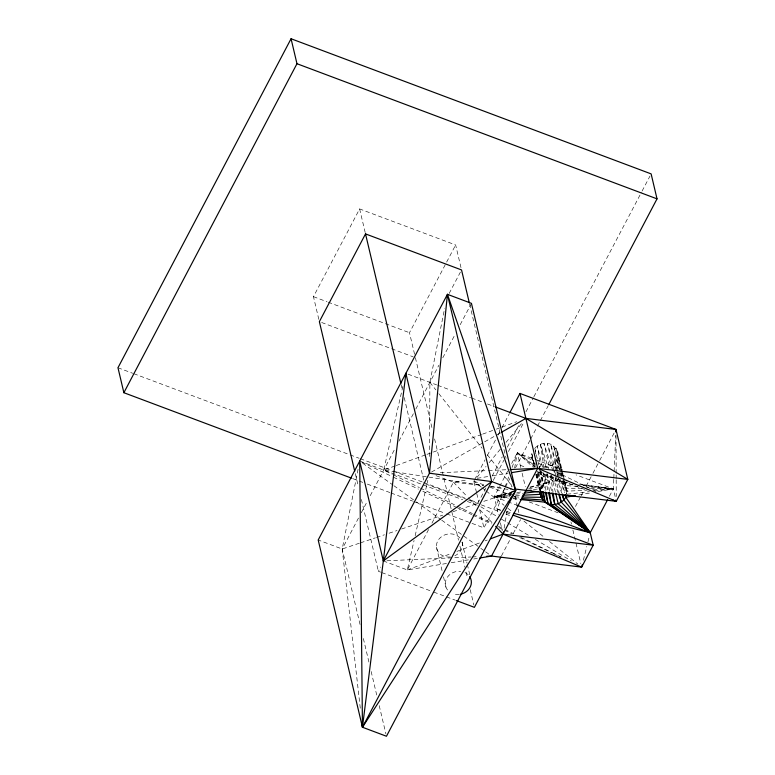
<?xml version="1.0" encoding="UTF-8"?>
<svg xmlns="http://www.w3.org/2000/svg" width="775" height="775" viewBox="0 0 775 775"><rect width="100%" height="100%" fill="white"/><g stroke="black" fill="none" stroke-linecap="round" stroke-linejoin="round"><path stroke-width="0.58" stroke-dasharray="3.88 2.91" d="M429.553 456.475L429.873 382.356L444.627 308.421M613.752 479.347L613.316 488.841L615.999 500.195M613.8 478.156L615.738 435.395M534.13 467.422L531.64 456.892L531.834 453.801L535.021 467.238M543.604 467.063C570.894 465.707 554.115 430.396 534.818 448.124L535.835 454.024M564.675 481.168L567.048 491.176L566.854 494.276L589.494 491.631M504.108 528.23L507.199 510.551M509.669 496.417L511.113 488.163M511.326 486.981L511.733 484.627M514.619 468.129L517.303 452.803L534.246 459.168M358.079 469.282L342.201 549L360.414 709.299M402.893 386.318L383.712 470.086L392.363 474.329M383.315 560.945L407.321 569.954L414.073 540.456M415.158 535.738L427.858 480.287M583.372 560.248L586.801 546.482M587.944 541.89L589.378 536.155M500.563 510.434L497.172 509.156L508.846 476.47M512.072 467.461L517.303 452.803L533.433 460.718M536.688 474.261L540.688 491.243C543.653 479.192 558.775 479.793 568.133 482.631M318.825 319.368L313.458 296.67L359.619 208.93L455.632 244.968L461.27 268.799M414.577 354.272L409.481 332.707L446.071 263.161M446.632 262.095L455.632 244.968M449.151 293.473L460.408 272.083M358.467 518.078L342.201 549L360.298 625.551M361.276 512.74L366.885 502.074M370.247 495.68L394.969 448.686M398.912 441.198L413.55 413.385M415.797 409.103L438.863 365.267M442.796 357.798L455.148 334.306M460.205 324.696L471.442 303.345M380.641 572.153L378.384 571.301L380.632 567.019M446.468 563.493L407.321 569.954L428.585 529.548M431.937 523.164L453.482 482.224L467.713 479.87M476.509 492.503L473.825 481.159L485.092 459.759M487.339 455.477L495.787 439.435M498.034 435.153L499.72 431.937M501.977 427.664L509.291 413.753M485.925 487.882L478.03 502.888L470.105 499.914M492.135 476.102L502.278 456.804M507.354 447.165L519.754 423.586M525.963 411.796L533.287 397.866M533.849 396.8L641.545 192.113M642.107 191.037L650.002 176.032M493.239 480.442L503.934 460.118M508.439 451.554L523.638 422.675M507.732 470.997L494.218 496.678L498.519 514.833M511.674 463.508L517.303 452.803L535.796 466.201M446.574 513.835L483.939 527.852L504.796 488.202M505.358 487.136L509.873 478.562M515.511 467.848L530.168 439.977M530.73 438.912L536.939 427.122M537.501 426.047L539.758 421.765M540.32 420.689L548.216 405.683M501.415 555.985L510.425 538.867M513.244 533.52L520.558 519.608M575.476 506.492L580.543 496.862M581.105 495.797L583.924 490.449M586.171 486.167L592.362 474.397M592.923 473.331L599.114 461.561M599.685 460.486L614.313 432.673M609.382 496.339L613.316 488.841L576.038 474.852M481.391 487.194L473.825 481.159L476.131 478.388M476.896 477.468L486.08 466.385M489.141 462.694L501.386 447.931M505.988 442.389L522.825 422.084M431.568 472.023L499.691 433.283M407.321 569.954L451.253 553.515M456.892 551.403L479.415 542.975M485.053 540.873L487.301 540.03M395.085 465.949L383.712 470.086L394.417 471.752M396.228 465.533L425.795 454.789M426.938 454.373L481.527 434.523M482.67 434.107L495.177 429.553M496.32 429.147L500.863 427.49M502.006 427.073L516.789 421.697M359.338 543.227L342.201 549L318.196 539.991M360.472 542.849L375.332 537.85M376.466 537.462L384.468 534.769M389.04 533.229L397.032 530.546M401.605 529.005L442.719 515.162M452.978 511.713L478.068 503.266M483.774 501.347L513.428 491.369M513.748 491.418L494.218 496.678L506.647 501.338M529.838 487.078L549.359 481.817L538.673 472.149M513.883 491.65L494.218 496.678L508.419 498.209M530.071 487.514L546.259 483.377L544.864 473.922M511.878 492.706L494.218 496.678L511.984 497.889M528.366 489.006L543.672 485.567L541.463 471.578M512.052 493.52L494.218 496.678L509.882 496.891M516.809 492.677L522.747 491.621M533.452 489.732L541.764 488.26L538.702 470.551M578.847 494.954L590.734 492.842M597.864 491.582L613.316 488.841L578.828 484.104M477.206 478.311L487.882 476.548M492.619 475.763L508.042 473.215M451.205 562.708L469.001 559.773M473.748 558.998L477.303 558.407M514.474 494.305L494.218 496.678L510.832 495.835M515.666 494.169L522.815 493.336M594.26 491.069L613.316 488.841L582.248 484.772M564.636 482.011L567.048 491.176L587.217 490.158M593.146 489.858L613.316 488.841L583.74 485.644M515.578 495.593L521.507 495.302M440.297 472.721L487.194 470.609M488.395 470.551L506.433 469.737M386.928 560.78L471.093 556.983M472.295 556.925L478.311 556.653M581.996 488.405L566.341 488.192L563.493 480.984M590.434 488.521L613.316 488.841L586.084 486.981M514.697 496.959L520.722 497.046M577.792 486.409L564.772 485.518C559.414 480.481 551.548 479.861 546.501 473.951M513.166 497.976L519.085 498.383M573.093 484.482L562.447 483.329L561.759 481.043M513.147 498.722L519.066 499.371M436.025 475.666L453.482 482.224L483.261 485.518M490.41 486.303L503.517 487.756M558.465 478.417L559.54 481.788L567.901 482.893M395.608 471.936L427.713 476.925M428.904 477.109L483.6 485.605M490.73 486.719L508.574 489.49M539.72 469.747L539.148 466.279L542.452 467.073M497.172 509.156L500.66 510.037M506.482 511.51L512.294 512.982M313.458 296.67L327.021 301.756M328.145 302.182L409.481 332.707M321.625 322.487L413.123 356.82M408.047 374.16L436.654 384.894M437.778 385.32L470.541 397.614M471.665 398.04L482.961 402.283M487.485 403.978L494.256 406.517M535.38 459.594L562.485 469.766M520.248 465.291L524.772 466.986M537.201 471.655L584.641 489.461M473.825 481.159L483.997 484.976M489.645 487.097L511.103 495.147M512.236 495.574L519.018 498.112M529.18 501.929L558.552 512.953M507.78 501.764L516.818 505.155M506.211 512.546L511.858 514.668M117.974 367.747L132.69 373.279M133.823 373.695L348.953 454.441M350.087 454.867L359.145 458.267M360.278 458.693L391.985 470.59M393.109 471.016L422.549 482.069M423.683 482.496L464.448 497.792M425.669 483.997L467.47 499.681M468.594 500.108L500.224 511.975M505.872 514.096L510.396 515.792M359.707 461.077L422.123 484.501M423.247 484.927L462.791 499.768M467.306 501.464L477.468 505.281M352.596 478.562L358.253 480.684M359.387 481.11L362.787 482.389M367.311 484.084L389.961 492.58M391.094 493.007L412.6 501.086M413.734 501.512L445.441 513.408M381.775 572.57L432.605 591.654M433.729 592.081L455.196 600.131M361.886 462.113L392.344 476.673M393.438 477.197L418.461 489.151M422.811 491.234L455.448 506.821M456.533 507.344L471.772 514.619M472.857 515.143L491.35 523.977M498.964 527.62L503.314 529.703M504.409 530.216L512.023 533.859M519.637 537.501L552.275 553.088M553.36 553.612L560.984 557.254M538.819 463.353L548.497 468.1M556.024 471.791L595.83 491.311M393.448 474.862L419.411 487.582M420.486 488.114L456.184 505.62M457.269 506.143L472.411 513.573M473.486 514.096L491.873 523.115M498.364 526.293L503.769 528.947M504.854 529.48L513.505 533.723M521.081 537.433L561.1 557.051M480.762 506.743L497.23 516.596M501.347 519.066L506.501 522.147M507.528 522.757L529.151 535.699M535.322 539.4L571.359 560.964M362.642 463.188L392.915 484.995M393.884 485.702L415.371 501.183M416.349 501.88L440.762 519.473M441.731 520.18L479.822 547.615M480.791 548.322L484.704 551.132M485.673 551.839L490.556 555.355M520.79 467.558L517.303 452.803L535.031 466.908M539.7 470.619L552.769 481.013L550.851 475.288M482.341 487.94L485.179 490.207M486.128 490.963L504.099 505.29M507.877 508.303L512.604 512.081M523.958 521.129L544.767 537.714M549.494 541.493L577.869 564.113M517.303 452.803L533.336 467.315M531.64 456.892L533.917 462.559L536.242 464.738M453.482 482.224L467.528 496.93M468.362 497.792L476.625 506.443M479.928 509.902L492.328 522.883M429.873 382.356L435.841 389.883M438.824 393.652L482.118 448.241M487.339 454.828L512.721 486.836M543.992 468.013L540.514 444.366L548.555 468.42M552.691 476.344L558.291 493.171M552.875 470.793L543.914 443.562L549.727 468.139M555.113 477.594L556.237 481.004M552.43 464.69L556.121 476.063M556.489 477.206L561.652 493.123M558.107 477.293L547.382 443.552L555.191 476.392M557.797 471.471L555.016 462.501L556.402 468.352M558.136 472.595L559.87 478.204M560.218 479.318L564.384 492.774M557.952 468.429L550.686 444.346L557.051 471.258M559.337 473.012L560.025 475.308M556.915 459.817L562.553 479.338M562.882 480.49L566.854 494.276L555.917 448.066L562.166 472.14M560.935 471.927L553.592 445.887L560.79 476.199M561.255 473.06L562.214 476.46M558 456.824L561.923 471.713M562.224 472.857L563.435 477.439M562.466 473.283L564.248 480.161M564.549 481.314L567.048 491.176M557.487 450.74L564.442 480.151M561.894 480.878L564.665 492.58M570.942 521.837L571.495 524.162M572.87 529.964L580.824 563.648M559.163 480.054L562.214 492.929M557.332 472.43L558.436 477.109M558.707 478.282L559.54 481.788M555.404 477.487L559.066 492.784M551.383 475.162L555.413 491.999M540.514 444.366L546.046 467.78M547.431 473.632L551.732 491.641M542.384 466.986L537.404 445.925L540.727 466.918M543.769 472.847L548.264 491.641M539.148 466.279L539.981 469.786M540.252 470.958L544.961 490.856M534.818 448.124L539.797 469.185M540.078 470.357L543.672 485.567M537.898 471.762L542.326 490.488M535.738 474.222L539.565 490.401M522.127 473.234L525.353 486.855M469.611 304.091L506.085 458.364M514.988 496.048L516.935 504.292M518.049 509.01L518.892 512.537M500.388 522.776L502.268 530.72M476.78 493.636L478.659 501.58M479.647 509.698L483.939 527.852M462.065 542.151L467.044 563.212M467.315 564.384L469.95 575.505M415.381 357.672L432.082 428.333M434.591 438.931L458.529 540.214M459.924 546.104L464.932 567.3M466.046 572.008L467.441 577.898M470.222 589.678L473.845 604.984M359.619 208.93L365.257 232.771M401.159 384.642L401.993 388.178M404.221 397.594L423.702 480.035M436.461 547.005L442.263 571.582M443.513 576.852L446.003 587.382M355.279 473.554L358.341 486.506M361.402 499.468L378.384 571.301M363.359 638.503L369.2 663.235M371.147 671.479L376.718 695.03M379.227 705.628L385.902 733.896M531.834 453.801L534.556 466.54M536.281 474.649L539.497 489.713M533.917 462.559L534.895 467.189M536.348 474.145L539.749 490.372M537.356 473.912L540.688 491.243M537.763 472.963L541.028 490.604M539.913 470.909L543.178 490.604M543.343 472.983L546.026 490.72M546.927 474.087L549.456 491.641M550.686 475.811L553.069 492.551M616.028 435.453L616.164 473.777M616.173 474.978L616.183 478.572M616.193 479.764L616.251 496.533M459.304 594.415A13.127 11.528 -13.3 0 1 452.668 593.65M447.543 590.007A13.127 11.528 -13.3 0 1 447.398 577.123A13.127 11.528 -13.3 0 1 460.738 571.378M464.981 572.58A13.127 11.528 -13.3 0 1 469.098 575.806M462.113 541.928A13.127 11.528 -13.3 0 1 454.847 555.743M450.459 556.973A13.127 11.528 -13.3 0 1 437.71 541.037A13.127 11.528 -13.3 0 1 460.243 538.354"/><path stroke-width="1.16" d="M615.902 431.84L616.009 429.466L519.986 393.429L509.853 412.678M540.688 491.243L541.202 497.327L545.087 502.19L590.24 532.716L593.195 545.193L581.647 567.126L491.534 556.062L486.729 556.276M447.437 294.335L429.476 473.215L383.315 560.945L362.458 727.241L386.463 736.25L515.704 490.594L471.442 303.345L447.437 294.335L318.196 539.991L362.458 727.241L515.704 490.594L447.437 294.335L491.699 481.585L362.458 727.241L361.915 722.455M491.699 481.585L383.315 560.945L405.868 373.347L429.476 473.215L491.699 481.585L515.704 490.594M490.682 538.761L503.072 534.12L503.488 531.766M405.325 375.701L405.868 373.347M582.219 564.83L581.647 567.126L503.072 534.12L495.632 526.341M566.496 495.273C563.929 503.857 552.255 507.257 545.087 502.19L520.248 499.497M548.778 404.618L657.026 198.855L651.126 173.891L291.061 38.75L117.974 367.747L123.874 392.712L351.463 478.136M123.874 392.712L296.97 63.715L291.061 38.75M469.33 302.918L461.542 269.942L365.519 233.905L319.368 321.635L354.718 471.2M500.853 557.051L474.397 607.338L456.33 600.557M607.687 499.546L590.24 532.716L513.457 513.283M501.783 432.092L525.886 418.393L616.009 429.466L627.808 479.396L616.27 501.328L515.433 489.073M525.13 491.205L531.069 490.149M575.283 495.583L565.769 497.269L565.082 495.022M511.597 472.634L537.695 468.323L627.808 479.396L525.886 418.393L495.39 406.943M479.677 558.019L491.534 556.062L537.695 468.323L519.986 393.429M524.007 493.191L538.305 491.524M522.699 495.235L540.495 494.343L540.001 492.028L541.202 497.327L521.933 497.056M510.037 469.573L537.695 468.323L616.27 501.328L612.88 500.059M521.459 498.538L542.771 500.001L541.25 491.776M503.072 534.12L593.195 545.193L512.992 515.094M296.97 63.715L657.026 198.855M516.818 505.155L590.24 532.716L565.769 497.269L565.217 494.925M545.232 492.018L548.002 503.731L590.24 532.716L563.871 499.953L562.02 494.266M548.535 492.813L551.306 504.515L590.24 532.716L561.284 502.142L558.668 494.295M552.003 492.803L554.774 504.506L590.24 532.716L558.174 503.702L555.685 493.171M562.485 494.101L563.871 499.953M559.347 493.956L561.284 502.142M542.597 491.65L545.087 502.19L543.362 491.757M540.834 491.815L542.771 500.001M365.519 233.905L400.878 383.47M383.315 560.945L359.707 461.077L362.458 727.241M540.233 492.697L541.202 497.327M546.385 493.084L548.002 503.731M549.62 492.813L551.306 504.515M553.243 493.752L554.774 504.506M616.009 429.466L616.018 431.859M469.698 576.629A13.127 11.528 -13.3 0 1 460.437 594.241"/></g></svg>
